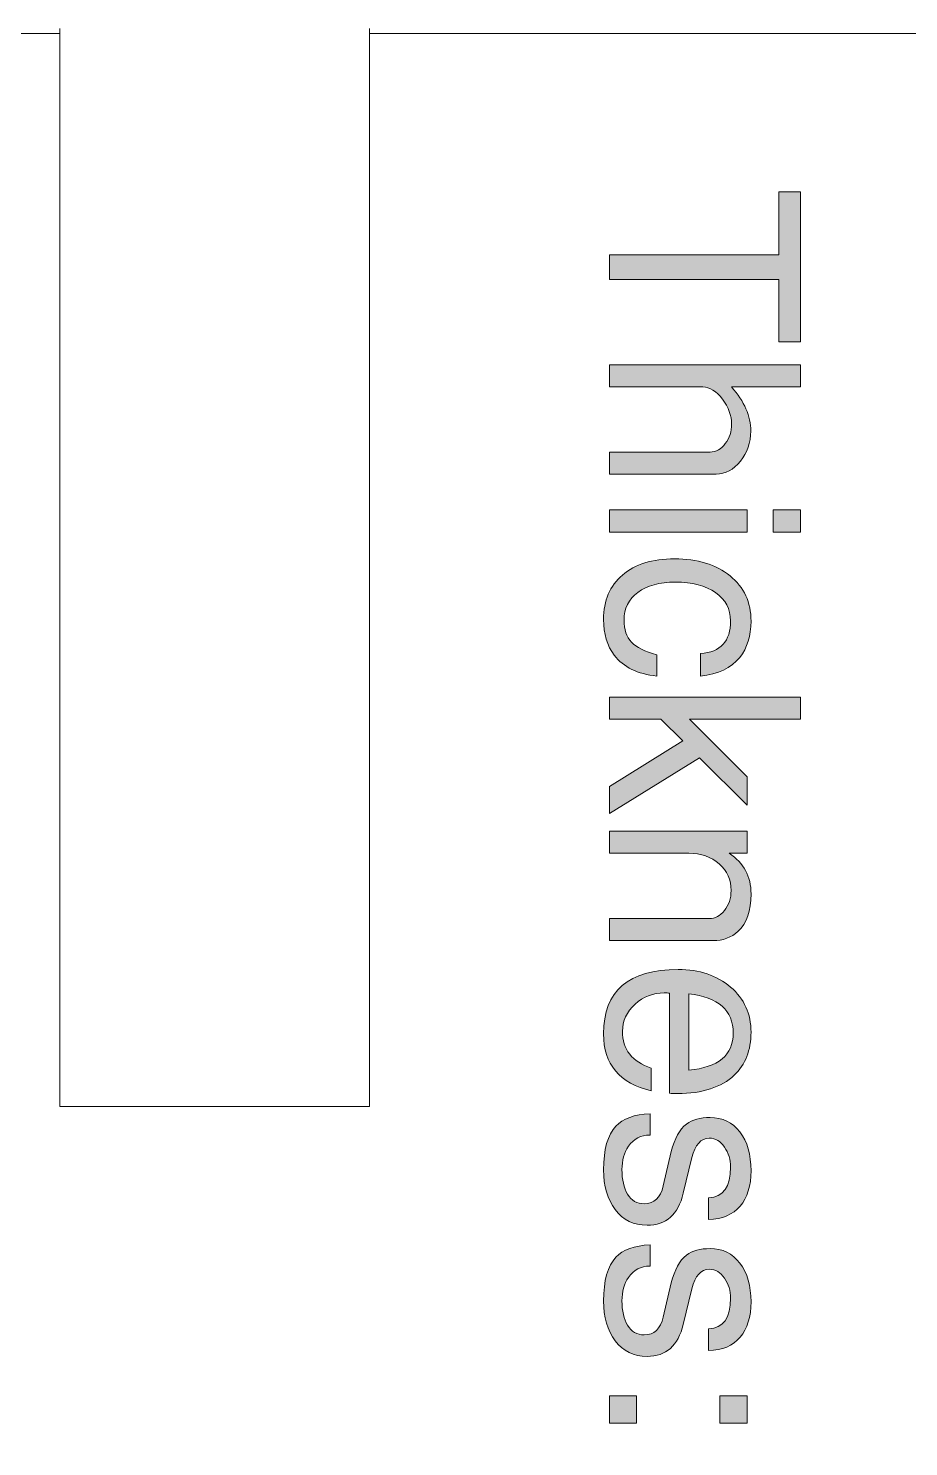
# Model space of a CAD drawing. Header units: inches. Extents: x 0.59 to 7.67, y -3.15 to -0.14.
# Drawn here: x 6.549 to 7.108, y -1.045 to -0.144 of the extents above; entities that cross this region are included whole.
import ezdxf

# ---------------------------------------------------------------- set-up
doc = ezdxf.new("R2010")
doc.units = ezdxf.units.IN
doc.header["$MEASUREMENT"] = 0
doc.layers.add('Layer 1', color=7, linetype='Continuous')

# ---------------------------------------------------------------- blocks, each defined once
blk = doc.blocks.new('block 4')
at = {"layer": 'Layer 1', "color": 240, "lineweight": 5, "true_color": 0xed1f24}
for points in [[(6.56856, -0.1475), (5.66697, -0.1475), (5.66697, -3.1475), (6.56856, -3.1475)], [(6.76537, -3.1475), (7.66696, -3.1475), (7.66696, -0.1475), (6.76537, -0.1475)]]:
    blk.add_lwpolyline(points, dxfattribs=at)
blk = doc.blocks.new('block 44')
at = {"layer": 'Layer 1', "true_color": 0xed1f24}
h = blk.add_hatch(color=240, dxfattribs=at)
h.dxf.hatch_style = 2
h.paths.add_polyline_path([(7.0253, -0.34342), (7.0253, -0.30375), (6.91764, -0.30375), (6.91764, -0.28809), (7.0253, -0.28809), (7.0253, -0.24809), (7.03914, -0.24809), (7.03914, -0.34342)])
h = blk.add_hatch(color=240, dxfattribs=at)
h.dxf.hatch_style = 2
edge = h.paths.add_edge_path()
edge.add_spline(control_points=[(6.91764, -0.42742), (6.91764, -0.42742), (6.91764, -0.41343), (6.91764, -0.41343), (6.91764, -0.41343), (6.98164, -0.41343), (6.98164, -0.41343), (6.98541, -0.41343), (6.98863, -0.41164), (6.99131, -0.40809), (6.99397, -0.40453), (6.9953, -0.40036), (6.9953, -0.39559), (6.9953, -0.39025), (6.99336, -0.385), (6.98947, -0.37984), (6.98558, -0.37467), (6.98141, -0.37209), (6.97697, -0.37209), (6.97697, -0.37209), (6.91764, -0.37209), (6.91764, -0.37209), (6.91764, -0.37209), (6.91764, -0.35809), (6.91764, -0.35809), (6.91764, -0.35809), (7.03914, -0.35809), (7.03914, -0.35809), (7.03914, -0.35809), (7.03914, -0.37209), (7.03914, -0.37209), (7.03914, -0.37209), (6.9953, -0.37209), (6.9953, -0.37209), (7.00341, -0.38131), (7.00747, -0.39065), (7.00747, -0.40009), (7.00747, -0.40742), (7.00528, -0.41381), (7.00089, -0.41926), (6.99649, -0.4247), (6.99136, -0.42742), (6.98547, -0.42742), (6.98547, -0.42742), (6.91764, -0.42742), (6.91764, -0.42742)], knot_values=[0, 0, 0, 0, 1, 1, 1, 2, 2, 2, 3, 3, 3, 4, 4, 4, 5, 5, 5, 6, 6, 6, 7, 7, 7, 8, 8, 8, 9, 9, 9, 10, 10, 10, 11, 11, 11, 12, 12, 12, 13, 13, 13, 14, 14, 14, 15, 15, 15, 15], degree=3, periodic=1)
h = blk.add_hatch(color=240, dxfattribs=at)
h.dxf.hatch_style = 2
h.paths.add_polyline_path([(6.91764, -0.46425), (6.91764, -0.45026), (7.00513, -0.45026), (7.00513, -0.46425)])
h.paths.add_polyline_path([(7.0218, -0.46425), (7.0218, -0.45026), (7.03914, -0.45026), (7.03914, -0.46425)])
h = blk.add_hatch(color=240, dxfattribs=at)
h.dxf.hatch_style = 2
edge = h.paths.add_edge_path()
edge.add_spline(control_points=[(6.9478, -0.55575), (6.93558, -0.55453), (6.92658, -0.55014), (6.9208, -0.54259), (6.91625, -0.53659), (6.91397, -0.52898), (6.91397, -0.51976), (6.91397, -0.50787), (6.91797, -0.49847), (6.92597, -0.49159), (6.93397, -0.4847), (6.94497, -0.48126), (6.95897, -0.48126), (6.97364, -0.48126), (6.98541, -0.48486), (6.9943, -0.49209), (7.00319, -0.49931), (7.00764, -0.50892), (7.00764, -0.52092), (7.00764, -0.53025), (7.00525, -0.53792), (7.00047, -0.54392), (6.99502, -0.55081), (6.98675, -0.55476), (6.97563, -0.55575), (6.97563, -0.55575), (6.97563, -0.54138), (6.97563, -0.54138), (6.9883, -0.5406), (6.99464, -0.53369), (6.99464, -0.52066), (6.99464, -0.51319), (6.99147, -0.50723), (6.98513, -0.50277), (6.9788, -0.49831), (6.9703, -0.49609), (6.95964, -0.49609), (6.94952, -0.49609), (6.94156, -0.49826), (6.93572, -0.5026), (6.92988, -0.50695), (6.92697, -0.51286), (6.92697, -0.52032), (6.92697, -0.52622), (6.92855, -0.53085), (6.93172, -0.53419), (6.93489, -0.53754), (6.94025, -0.54021), (6.9478, -0.54222), (6.9478, -0.54222), (6.9478, -0.55575), (6.9478, -0.55575)], knot_values=[0, 0, 0, 0, 1, 1, 1, 2, 2, 2, 3, 3, 3, 4, 4, 4, 5, 5, 5, 6, 6, 6, 7, 7, 7, 8, 8, 8, 9, 9, 9, 10, 10, 10, 11, 11, 11, 12, 12, 12, 13, 13, 13, 14, 14, 14, 15, 15, 15, 16, 16, 16, 17, 17, 17, 17], degree=3, periodic=1)
h = blk.add_hatch(color=240, dxfattribs=at)
h.dxf.hatch_style = 2
h.paths.add_polyline_path([(6.91764, -0.64316), (6.91764, -0.62592), (6.96439, -0.59703), (6.95034, -0.58309), (6.91764, -0.58309), (6.91764, -0.56909), (7.03914, -0.56909), (7.03914, -0.58309), (6.96863, -0.58309), (7.00513, -0.61992), (7.00513, -0.63792), (6.97484, -0.60782)])
h = blk.add_hatch(color=240, dxfattribs=at)
h.dxf.hatch_style = 2
edge = h.paths.add_edge_path()
edge.add_spline(control_points=[(6.91764, -0.72392), (6.91764, -0.72392), (6.91764, -0.70992), (6.91764, -0.70992), (6.91764, -0.70992), (6.9813, -0.70992), (6.9813, -0.70992), (6.98475, -0.70992), (6.98789, -0.7082), (6.99072, -0.70475), (6.99355, -0.70131), (6.99497, -0.69709), (6.99497, -0.69208), (6.99497, -0.68519), (6.99244, -0.67953), (6.98739, -0.67509), (6.98233, -0.67064), (6.97591, -0.66842), (6.96814, -0.66842), (6.96814, -0.66842), (6.91764, -0.66842), (6.91764, -0.66842), (6.91764, -0.66842), (6.91764, -0.65442), (6.91764, -0.65442), (6.91764, -0.65442), (7.00513, -0.65442), (7.00513, -0.65442), (7.00513, -0.65442), (7.00513, -0.66842), (7.00513, -0.66842), (7.00513, -0.66842), (6.9938, -0.66842), (6.9938, -0.66842), (7.00302, -0.67442), (7.00764, -0.68303), (7.00764, -0.69425), (7.00764, -0.70492), (7.00491, -0.71281), (6.99947, -0.71792), (6.99525, -0.72192), (6.98992, -0.72392), (6.98347, -0.72392), (6.98347, -0.72392), (6.91764, -0.72392), (6.91764, -0.72392)], knot_values=[0, 0, 0, 0, 1, 1, 1, 2, 2, 2, 3, 3, 3, 4, 4, 4, 5, 5, 5, 6, 6, 6, 7, 7, 7, 8, 8, 8, 9, 9, 9, 10, 10, 10, 11, 11, 11, 12, 12, 12, 13, 13, 13, 14, 14, 14, 15, 15, 15, 15], degree=3, periodic=1)
h = blk.add_hatch(color=240, dxfattribs=at)
h.dxf.hatch_style = 2
edge = h.paths.add_edge_path()
edge.add_spline(control_points=[(6.96097, -0.82109), (6.95886, -0.82109), (6.95714, -0.82103), (6.9558, -0.82092), (6.9558, -0.82092), (6.9558, -0.75725), (6.9558, -0.75725), (6.95502, -0.75714), (6.95391, -0.75709), (6.95247, -0.75709), (6.94547, -0.75709), (6.9393, -0.75949), (6.93397, -0.76432), (6.92864, -0.76914), (6.92597, -0.77487), (6.92597, -0.78152), (6.92597, -0.79304), (6.93208, -0.80086), (6.9443, -0.80496), (6.9443, -0.80496), (6.9443, -0.81925), (6.9443, -0.81925), (6.92408, -0.81459), (6.91397, -0.80253), (6.91397, -0.78309), (6.91397, -0.75586), (6.92975, -0.74226), (6.9613, -0.74226), (6.97486, -0.74226), (6.98597, -0.74597), (6.99464, -0.75342), (7.0033, -0.76086), (7.00764, -0.77042), (7.00764, -0.78208), (7.00764, -0.79353), (7.00408, -0.80264), (6.99697, -0.80942), (6.98886, -0.81708), (6.97686, -0.82098), (6.96097, -0.82109)], knot_values=[0, 0, 0, 0, 1, 1, 1, 2, 2, 2, 3, 3, 3, 4, 4, 4, 5, 5, 5, 6, 6, 6, 7, 7, 7, 8, 8, 8, 9, 9, 9, 10, 10, 10, 11, 11, 11, 12, 12, 12, 13, 13, 13, 13], degree=3, periodic=1)
edge = h.paths.add_edge_path()
edge.add_spline(control_points=[(6.96814, -0.80625), (6.98691, -0.80446), (6.9963, -0.7966), (6.9963, -0.78267), (6.9963, -0.76817), (6.98691, -0.75987), (6.96814, -0.75775), (6.96814, -0.75775), (6.96814, -0.80625), (6.96814, -0.80625)], knot_values=[0, 0, 0, 0, 1, 1, 1, 2, 2, 2, 3, 3, 3, 3], degree=3, periodic=1)
h = blk.add_hatch(color=240, dxfattribs=at)
h.dxf.hatch_style = 2
edge = h.paths.add_edge_path()
edge.add_spline(control_points=[(6.94164, -0.90475), (6.93308, -0.90475), (6.92633, -0.90144), (6.92139, -0.89484), (6.91644, -0.88822), (6.91397, -0.87981), (6.91397, -0.86958), (6.91397, -0.85658), (6.91658, -0.8473), (6.9218, -0.84175), (6.92625, -0.83698), (6.93347, -0.83436), (6.94347, -0.83392), (6.94347, -0.83392), (6.94347, -0.84742), (6.94347, -0.84742), (6.93758, -0.84742), (6.93302, -0.84981), (6.9298, -0.85459), (6.92702, -0.8587), (6.92564, -0.86364), (6.92564, -0.86942), (6.92564, -0.87575), (6.92683, -0.88094), (6.92923, -0.885), (6.93162, -0.88906), (6.93516, -0.89109), (6.93984, -0.89109), (6.94608, -0.89109), (6.95009, -0.88731), (6.95187, -0.87977), (6.95187, -0.87977), (6.957, -0.85792), (6.957, -0.85792), (6.959, -0.8497), (6.96222, -0.84387), (6.96666, -0.84042), (6.97032, -0.83764), (6.97532, -0.83625), (6.98165, -0.83625), (6.98954, -0.83625), (6.99584, -0.83934), (7.00056, -0.8455), (7.00528, -0.85167), (7.00764, -0.85986), (7.00764, -0.87008), (7.00764, -0.87964), (7.00533, -0.88714), (7.00072, -0.89258), (6.99611, -0.89802), (6.98941, -0.90086), (6.98064, -0.90108), (6.98064, -0.90108), (6.98064, -0.88725), (6.98064, -0.88725), (6.98997, -0.88692), (6.99464, -0.88042), (6.99464, -0.86775), (6.99464, -0.86308), (6.99336, -0.85886), (6.9908, -0.85508), (6.98825, -0.8513), (6.98503, -0.84942), (6.98113, -0.84942), (6.9758, -0.84942), (6.97213, -0.85353), (6.97013, -0.86175), (6.97013, -0.86175), (6.96463, -0.88442), (6.96463, -0.88442), (6.9613, -0.89797), (6.95363, -0.90475), (6.94164, -0.90475)], knot_values=[0, 0, 0, 0, 1, 1, 1, 2, 2, 2, 3, 3, 3, 4, 4, 4, 5, 5, 5, 6, 6, 6, 7, 7, 7, 8, 8, 8, 9, 9, 9, 10, 10, 10, 11, 11, 11, 12, 12, 12, 13, 13, 13, 14, 14, 14, 15, 15, 15, 16, 16, 16, 17, 17, 17, 18, 18, 18, 19, 19, 19, 20, 20, 20, 21, 21, 21, 22, 22, 22, 23, 23, 23, 24, 24, 24, 24], degree=3, periodic=1)
h = blk.add_hatch(color=240, dxfattribs=at)
h.dxf.hatch_style = 2
edge = h.paths.add_edge_path()
edge.add_spline(control_points=[(6.94164, -0.98808), (6.93308, -0.98808), (6.92633, -0.98478), (6.92139, -0.97817), (6.91644, -0.97156), (6.91397, -0.96314), (6.91397, -0.95291), (6.91397, -0.93991), (6.91658, -0.93064), (6.9218, -0.92508), (6.92625, -0.92031), (6.93347, -0.91769), (6.94347, -0.91725), (6.94347, -0.91725), (6.94347, -0.93075), (6.94347, -0.93075), (6.93758, -0.93075), (6.93302, -0.93314), (6.9298, -0.93792), (6.92702, -0.94203), (6.92564, -0.94697), (6.92564, -0.95275), (6.92564, -0.95909), (6.92683, -0.96427), (6.92923, -0.96834), (6.93162, -0.97239), (6.93516, -0.97442), (6.93984, -0.97442), (6.94608, -0.97442), (6.95009, -0.97064), (6.95187, -0.9631), (6.95187, -0.9631), (6.957, -0.94126), (6.957, -0.94126), (6.959, -0.93303), (6.96222, -0.9272), (6.96666, -0.92375), (6.97032, -0.92097), (6.97532, -0.91958), (6.98165, -0.91958), (6.98954, -0.91958), (6.99584, -0.92267), (7.00056, -0.92883), (7.00528, -0.935), (7.00764, -0.9432), (7.00764, -0.95342), (7.00764, -0.96297), (7.00533, -0.97047), (7.00072, -0.97592), (6.99611, -0.98136), (6.98941, -0.98419), (6.98064, -0.98442), (6.98064, -0.98442), (6.98064, -0.97058), (6.98064, -0.97058), (6.98997, -0.97025), (6.99464, -0.96375), (6.99464, -0.95108), (6.99464, -0.94642), (6.99336, -0.94219), (6.9908, -0.93842), (6.98825, -0.93464), (6.98503, -0.93275), (6.98113, -0.93275), (6.9758, -0.93275), (6.97213, -0.93686), (6.97013, -0.94508), (6.97013, -0.94508), (6.96463, -0.96775), (6.96463, -0.96775), (6.9613, -0.9813), (6.95363, -0.98808), (6.94164, -0.98808)], knot_values=[0, 0, 0, 0, 1, 1, 1, 2, 2, 2, 3, 3, 3, 4, 4, 4, 5, 5, 5, 6, 6, 6, 7, 7, 7, 8, 8, 8, 9, 9, 9, 10, 10, 10, 11, 11, 11, 12, 12, 12, 13, 13, 13, 14, 14, 14, 15, 15, 15, 16, 16, 16, 17, 17, 17, 18, 18, 18, 19, 19, 19, 20, 20, 20, 21, 21, 21, 22, 22, 22, 23, 23, 23, 24, 24, 24, 24], degree=3, periodic=1)
h = blk.add_hatch(color=240, dxfattribs=at)
h.dxf.hatch_style = 2
h.paths.add_polyline_path([(6.91764, -1.03042), (6.91764, -1.01308), (6.93497, -1.01308), (6.93497, -1.03042)])
h.paths.add_polyline_path([(6.9878, -1.03042), (6.9878, -1.01308), (7.00513, -1.01308), (7.00513, -1.03042)])
at = {"layer": 'Layer 1', "lineweight": 0}
for points in [[(7.0253, -0.34342), (7.0253, -0.30375), (6.91764, -0.30375), (6.91764, -0.28809), (7.0253, -0.28809), (7.0253, -0.24809), (7.03914, -0.24809), (7.03914, -0.34342), (7.0253, -0.34342)], [(6.91764, -0.46425), (6.91764, -0.45026), (7.00513, -0.45026), (7.00513, -0.46425), (6.91764, -0.46425)], [(7.0218, -0.46425), (7.0218, -0.45026), (7.03914, -0.45026), (7.03914, -0.46425), (7.0218, -0.46425)], [(6.91764, -0.64316), (6.91764, -0.62592), (6.96439, -0.59703), (6.95034, -0.58309), (6.91764, -0.58309), (6.91764, -0.56909), (7.03914, -0.56909), (7.03914, -0.58309), (6.96863, -0.58309), (7.00513, -0.61992), (7.00513, -0.63792), (6.97484, -0.60782), (6.91764, -0.64316)], [(6.91764, -1.03042), (6.91764, -1.01308), (6.93497, -1.01308), (6.93497, -1.03042), (6.91764, -1.03042)], [(6.9878, -1.03042), (6.9878, -1.01308), (7.00513, -1.01308), (7.00513, -1.03042), (6.9878, -1.03042)]]:
    blk.add_lwpolyline(points, dxfattribs=at)
for points, knots in [([(6.91764, -0.42742), (6.91764, -0.42742), (6.91764, -0.41343), (6.91764, -0.41343), (6.91764, -0.41343), (6.98164, -0.41343), (6.98164, -0.41343), (6.98541, -0.41343), (6.98863, -0.41164), (6.99131, -0.40809), (6.99397, -0.40453), (6.9953, -0.40036), (6.9953, -0.39559), (6.9953, -0.39025), (6.99336, -0.385), (6.98947, -0.37984), (6.98558, -0.37467), (6.98141, -0.37209), (6.97697, -0.37209), (6.97697, -0.37209), (6.91764, -0.37209), (6.91764, -0.37209), (6.91764, -0.37209), (6.91764, -0.35809), (6.91764, -0.35809), (6.91764, -0.35809), (7.03914, -0.35809), (7.03914, -0.35809), (7.03914, -0.35809), (7.03914, -0.37209), (7.03914, -0.37209), (7.03914, -0.37209), (6.9953, -0.37209), (6.9953, -0.37209), (7.00341, -0.38131), (7.00747, -0.39065), (7.00747, -0.40009), (7.00747, -0.40742), (7.00528, -0.41381), (7.00089, -0.41926), (6.99649, -0.4247), (6.99136, -0.42742), (6.98547, -0.42742), (6.98547, -0.42742), (6.91764, -0.42742), (6.91764, -0.42742)], [0, 0, 0, 0, 1, 1, 1, 2, 2, 2, 3, 3, 3, 4, 4, 4, 5, 5, 5, 6, 6, 6, 7, 7, 7, 8, 8, 8, 9, 9, 9, 10, 10, 10, 11, 11, 11, 12, 12, 12, 13, 13, 13, 14, 14, 14, 15, 15, 15, 15]), ([(6.9478, -0.55575), (6.93558, -0.55453), (6.92658, -0.55014), (6.9208, -0.54259), (6.91625, -0.53659), (6.91397, -0.52898), (6.91397, -0.51976), (6.91397, -0.50787), (6.91797, -0.49847), (6.92597, -0.49159), (6.93397, -0.4847), (6.94497, -0.48126), (6.95897, -0.48126), (6.97364, -0.48126), (6.98541, -0.48486), (6.9943, -0.49209), (7.00319, -0.49931), (7.00764, -0.50892), (7.00764, -0.52092), (7.00764, -0.53025), (7.00525, -0.53792), (7.00047, -0.54392), (6.99502, -0.55081), (6.98675, -0.55476), (6.97563, -0.55575), (6.97563, -0.55575), (6.97563, -0.54138), (6.97563, -0.54138), (6.9883, -0.5406), (6.99464, -0.53369), (6.99464, -0.52066), (6.99464, -0.51319), (6.99147, -0.50723), (6.98513, -0.50277), (6.9788, -0.49831), (6.9703, -0.49609), (6.95964, -0.49609), (6.94952, -0.49609), (6.94156, -0.49826), (6.93572, -0.5026), (6.92988, -0.50695), (6.92697, -0.51286), (6.92697, -0.52032), (6.92697, -0.52622), (6.92855, -0.53085), (6.93172, -0.53419), (6.93489, -0.53754), (6.94025, -0.54021), (6.9478, -0.54222), (6.9478, -0.54222), (6.9478, -0.55575), (6.9478, -0.55575)], [0, 0, 0, 0, 1, 1, 1, 2, 2, 2, 3, 3, 3, 4, 4, 4, 5, 5, 5, 6, 6, 6, 7, 7, 7, 8, 8, 8, 9, 9, 9, 10, 10, 10, 11, 11, 11, 12, 12, 12, 13, 13, 13, 14, 14, 14, 15, 15, 15, 16, 16, 16, 17, 17, 17, 17]), ([(6.91764, -0.72392), (6.91764, -0.72392), (6.91764, -0.70992), (6.91764, -0.70992), (6.91764, -0.70992), (6.9813, -0.70992), (6.9813, -0.70992), (6.98475, -0.70992), (6.98789, -0.7082), (6.99072, -0.70475), (6.99355, -0.70131), (6.99497, -0.69709), (6.99497, -0.69208), (6.99497, -0.68519), (6.99244, -0.67953), (6.98739, -0.67509), (6.98233, -0.67064), (6.97591, -0.66842), (6.96814, -0.66842), (6.96814, -0.66842), (6.91764, -0.66842), (6.91764, -0.66842), (6.91764, -0.66842), (6.91764, -0.65442), (6.91764, -0.65442), (6.91764, -0.65442), (7.00513, -0.65442), (7.00513, -0.65442), (7.00513, -0.65442), (7.00513, -0.66842), (7.00513, -0.66842), (7.00513, -0.66842), (6.9938, -0.66842), (6.9938, -0.66842), (7.00302, -0.67442), (7.00764, -0.68303), (7.00764, -0.69425), (7.00764, -0.70492), (7.00491, -0.71281), (6.99947, -0.71792), (6.99525, -0.72192), (6.98992, -0.72392), (6.98347, -0.72392), (6.98347, -0.72392), (6.91764, -0.72392), (6.91764, -0.72392)], [0, 0, 0, 0, 1, 1, 1, 2, 2, 2, 3, 3, 3, 4, 4, 4, 5, 5, 5, 6, 6, 6, 7, 7, 7, 8, 8, 8, 9, 9, 9, 10, 10, 10, 11, 11, 11, 12, 12, 12, 13, 13, 13, 14, 14, 14, 15, 15, 15, 15]), ([(6.96097, -0.82109), (6.95886, -0.82109), (6.95714, -0.82103), (6.9558, -0.82092), (6.9558, -0.82092), (6.9558, -0.75725), (6.9558, -0.75725), (6.95502, -0.75714), (6.95391, -0.75709), (6.95247, -0.75709), (6.94547, -0.75709), (6.9393, -0.75949), (6.93397, -0.76432), (6.92864, -0.76914), (6.92597, -0.77487), (6.92597, -0.78152), (6.92597, -0.79304), (6.93208, -0.80086), (6.9443, -0.80496), (6.9443, -0.80496), (6.9443, -0.81925), (6.9443, -0.81925), (6.92408, -0.81459), (6.91397, -0.80253), (6.91397, -0.78309), (6.91397, -0.75586), (6.92975, -0.74226), (6.9613, -0.74226), (6.97486, -0.74226), (6.98597, -0.74597), (6.99464, -0.75342), (7.0033, -0.76086), (7.00764, -0.77042), (7.00764, -0.78208), (7.00764, -0.79353), (7.00408, -0.80264), (6.99697, -0.80942), (6.98886, -0.81708), (6.97686, -0.82098), (6.96097, -0.82109)], [0, 0, 0, 0, 1, 1, 1, 2, 2, 2, 3, 3, 3, 4, 4, 4, 5, 5, 5, 6, 6, 6, 7, 7, 7, 8, 8, 8, 9, 9, 9, 10, 10, 10, 11, 11, 11, 12, 12, 12, 13, 13, 13, 13]), ([(6.96814, -0.80625), (6.98691, -0.80446), (6.9963, -0.7966), (6.9963, -0.78267), (6.9963, -0.76817), (6.98691, -0.75987), (6.96814, -0.75775), (6.96814, -0.75775), (6.96814, -0.80625), (6.96814, -0.80625)], [0, 0, 0, 0, 1, 1, 1, 2, 2, 2, 3, 3, 3, 3]), ([(6.94164, -0.90475), (6.93308, -0.90475), (6.92633, -0.90144), (6.92139, -0.89484), (6.91644, -0.88822), (6.91397, -0.87981), (6.91397, -0.86958), (6.91397, -0.85658), (6.91658, -0.8473), (6.9218, -0.84175), (6.92625, -0.83698), (6.93347, -0.83436), (6.94347, -0.83392), (6.94347, -0.83392), (6.94347, -0.84742), (6.94347, -0.84742), (6.93758, -0.84742), (6.93302, -0.84981), (6.9298, -0.85459), (6.92702, -0.8587), (6.92564, -0.86364), (6.92564, -0.86942), (6.92564, -0.87575), (6.92683, -0.88094), (6.92923, -0.885), (6.93162, -0.88906), (6.93516, -0.89109), (6.93984, -0.89109), (6.94608, -0.89109), (6.95009, -0.88731), (6.95187, -0.87977), (6.95187, -0.87977), (6.957, -0.85792), (6.957, -0.85792), (6.959, -0.8497), (6.96222, -0.84387), (6.96666, -0.84042), (6.97032, -0.83764), (6.97532, -0.83625), (6.98165, -0.83625), (6.98954, -0.83625), (6.99584, -0.83934), (7.00056, -0.8455), (7.00528, -0.85167), (7.00764, -0.85986), (7.00764, -0.87008), (7.00764, -0.87964), (7.00533, -0.88714), (7.00072, -0.89258), (6.99611, -0.89802), (6.98941, -0.90086), (6.98064, -0.90108), (6.98064, -0.90108), (6.98064, -0.88725), (6.98064, -0.88725), (6.98997, -0.88692), (6.99464, -0.88042), (6.99464, -0.86775), (6.99464, -0.86308), (6.99336, -0.85886), (6.9908, -0.85508), (6.98825, -0.8513), (6.98503, -0.84942), (6.98113, -0.84942), (6.9758, -0.84942), (6.97213, -0.85353), (6.97013, -0.86175), (6.97013, -0.86175), (6.96463, -0.88442), (6.96463, -0.88442), (6.9613, -0.89797), (6.95363, -0.90475), (6.94164, -0.90475)], [0, 0, 0, 0, 1, 1, 1, 2, 2, 2, 3, 3, 3, 4, 4, 4, 5, 5, 5, 6, 6, 6, 7, 7, 7, 8, 8, 8, 9, 9, 9, 10, 10, 10, 11, 11, 11, 12, 12, 12, 13, 13, 13, 14, 14, 14, 15, 15, 15, 16, 16, 16, 17, 17, 17, 18, 18, 18, 19, 19, 19, 20, 20, 20, 21, 21, 21, 22, 22, 22, 23, 23, 23, 24, 24, 24, 24]), ([(6.94164, -0.98808), (6.93308, -0.98808), (6.92633, -0.98478), (6.92139, -0.97817), (6.91644, -0.97156), (6.91397, -0.96314), (6.91397, -0.95291), (6.91397, -0.93991), (6.91658, -0.93064), (6.9218, -0.92508), (6.92625, -0.92031), (6.93347, -0.91769), (6.94347, -0.91725), (6.94347, -0.91725), (6.94347, -0.93075), (6.94347, -0.93075), (6.93758, -0.93075), (6.93302, -0.93314), (6.9298, -0.93792), (6.92702, -0.94203), (6.92564, -0.94697), (6.92564, -0.95275), (6.92564, -0.95909), (6.92683, -0.96427), (6.92923, -0.96834), (6.93162, -0.97239), (6.93516, -0.97442), (6.93984, -0.97442), (6.94608, -0.97442), (6.95009, -0.97064), (6.95187, -0.9631), (6.95187, -0.9631), (6.957, -0.94126), (6.957, -0.94126), (6.959, -0.93303), (6.96222, -0.9272), (6.96666, -0.92375), (6.97032, -0.92097), (6.97532, -0.91958), (6.98165, -0.91958), (6.98954, -0.91958), (6.99584, -0.92267), (7.00056, -0.92883), (7.00528, -0.935), (7.00764, -0.9432), (7.00764, -0.95342), (7.00764, -0.96297), (7.00533, -0.97047), (7.00072, -0.97592), (6.99611, -0.98136), (6.98941, -0.98419), (6.98064, -0.98442), (6.98064, -0.98442), (6.98064, -0.97058), (6.98064, -0.97058), (6.98997, -0.97025), (6.99464, -0.96375), (6.99464, -0.95108), (6.99464, -0.94642), (6.99336, -0.94219), (6.9908, -0.93842), (6.98825, -0.93464), (6.98503, -0.93275), (6.98113, -0.93275), (6.9758, -0.93275), (6.97213, -0.93686), (6.97013, -0.94508), (6.97013, -0.94508), (6.96463, -0.96775), (6.96463, -0.96775), (6.9613, -0.9813), (6.95363, -0.98808), (6.94164, -0.98808)], [0, 0, 0, 0, 1, 1, 1, 2, 2, 2, 3, 3, 3, 4, 4, 4, 5, 5, 5, 6, 6, 6, 7, 7, 7, 8, 8, 8, 9, 9, 9, 10, 10, 10, 11, 11, 11, 12, 12, 12, 13, 13, 13, 14, 14, 14, 15, 15, 15, 16, 16, 16, 17, 17, 17, 18, 18, 18, 19, 19, 19, 20, 20, 20, 21, 21, 21, 22, 22, 22, 23, 23, 23, 24, 24, 24, 24])]:
    blk.add_open_spline(points, degree=3, knots=knots, dxfattribs=at)
blk = doc.blocks.new('block 43')
at = {"layer": 'Layer 1'}
blk.add_blockref('block 44', (0, 0), dxfattribs=at)
blk = doc.blocks.new('block 39')
at = {"layer": 'Layer 1'}
blk.add_blockref('block 43', (0, 0), dxfattribs=at)

msp = doc.modelspace()

# ---------------------------------------------------------------- linework, layer by layer
at = {"layer": 'Layer 1', "color": 240, "lineweight": 5, "true_color": 0xed1f24}
msp.add_lwpolyline([(6.76537, -0.14421), (6.76537, -0.82931), (6.56856, -0.82931), (6.56856, -0.14421)], dxfattribs=at)

# ---------------------------------------------------------------- block references
at = {"layer": 'Layer 1'}
for name in ['block 4', 'block 39']:
    msp.add_blockref(name, (0, 0), dxfattribs=at)

doc.saveas('drawing.dxf')
